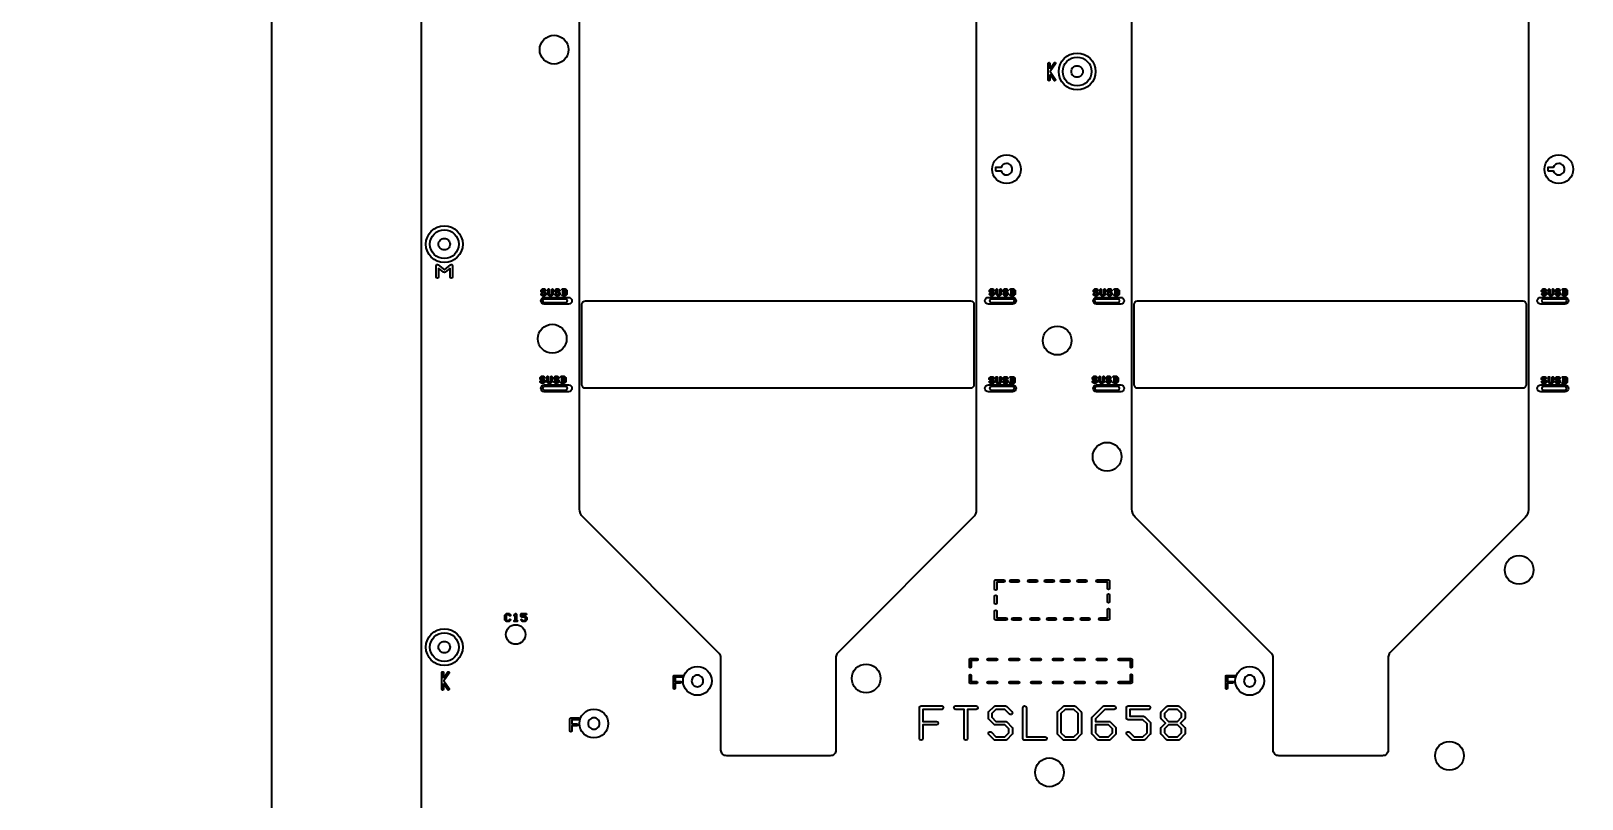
# Model space of a CAD drawing. Extents: x 2864 to 3941, y 2420 to 3182.
# Drawn here: x 2999.2 to 3134, y 2902.6 to 2969.3 of the extents above; entities that cross this region are included whole.
import ezdxf

# ---------------------------------------------------------------- set-up
doc = ezdxf.new("R2010")
doc.units = 0
doc.layers.get('Defpoints').update_dxf_attribs({"lineweight": 0})
doc.layers.add('susd-t_layer2', color=6, linetype='Continuous')
doc.layers.add('ttr1_panel_layer3', color=7, linetype='Continuous')
doc.layers.add('尺寸線', color=3, linetype='Continuous', lineweight=0)
doc.styles.get("Standard").update_dxf_attribs({"font": 'simplex.shx', "height": 2.7})
doc.dimstyles.get("Standard").update_dxf_attribs({"dimtxt": 6, "dimasz": 0.18, "dimexe": 0.18, "dimexo": 0.0625, "dimgap": 0.09, "dimtad": 0, "dimtih": 1, "dimtoh": 1, "dimdec": 4, "dimzin": 0, "dimdsep": 46, "dimtxsty": 'Standard', "dimcen": 0.09, "dimadec": 0, "dimazin": 0, "dimtfac": 1, "dimtdec": 4, "dimtofl": 0, "dimtmove": 0, "dimatfit": 3, "dimfxl": 0, "dimtolj": 1, "dimtzin": 0, "dimarcsym": 0})

# ---------------------------------------------------------------- blocks, each defined once
blk = doc.blocks.new('*D1')
at = {"layer": 'Defpoints', "color": 0, "linetype": 'Continuous'}
for p in [(2953.88, 3019.37), (3072.24, 3011.51), (3048.16, 2649.11)]:
    blk.add_point(p, dxfattribs=at)
at = {"layer": '尺寸線', "color": 0, "linetype": 'Continuous', "lineweight": -2}
for p, q in [((2953.87, 3019.19), (2942.4, 2846.63)), ((3072.18, 3011.51), (2953.7, 3019.38)), ((2929.81, 2657.15), (2942.21, 2843.75)), ((3048.1, 2649.11), (2929.62, 2656.99))]:
    blk.add_line(p, q, dxfattribs=at)
at = {"layer": '尺寸線', "color": 0, "linetype": 'Continuous'}
for points in [[(2953.9, 3019.19), (2953.84, 3019.19), (2953.88, 3019.37)], [(2929.78, 2657.15), (2929.84, 2657.15), (2929.8, 2656.97)]]:
    blk.add_solid(points, dxfattribs=at)
at = {"layer": '尺寸線', "color": 0, "linetype": 'Continuous', "insert": (2942.3, 2845.19), "char_height": 2.7, "attachment_point": 5}
blk.add_mtext('\\A1;363.1976', dxfattribs=at)

msp = doc.modelspace()

# ---------------------------------------------------------------- linework, layer by layer
at = {"layer": 'susd-t_layer2', "linetype": 'Continuous'}
for points in [[(3047.12414, 2938.52681), (3047.12414, 2945.5268, -0.41422), (3047.42412, 2945.82677), (3080.89827, 2945.82677, -0.414221), (3081.19824, 2945.5268), (3081.19824, 2938.52681, -0.414221), (3080.89827, 2938.22684), (3047.42412, 2938.22684, -0.41422)], [(3095.12414, 2938.52681), (3095.12414, 2945.5268, -0.41422), (3095.42412, 2945.82677), (3128.89827, 2945.82677, -0.414221), (3129.19824, 2945.5268), (3129.19824, 2938.52681, -0.414221), (3128.89827, 2938.22684), (3095.42412, 2938.22684, -0.41422)]]:
    msp.add_lwpolyline(points, format="xyb", close=True, dxfattribs=at)
at = {"layer": 'ttr1_panel_layer3'}
for p, q in [((3045.50978, 2946.25847), (3045.427, 2946.25847)), ((3084.47026, 2946.26367), (3084.38748, 2946.26367)), ((3093.50978, 2946.25847), (3093.427, 2946.25847)), ((3132.47026, 2946.26367), (3132.38748, 2946.26367)), ((3045.42117, 2938.67379), (3045.33839, 2938.67379)), ((3084.45916, 2938.63883), (3084.37638, 2938.63883)), ((3093.42117, 2938.67379), (3093.33839, 2938.67379)), ((3132.45916, 2938.63883), (3132.37638, 2938.63883))]:
    msp.add_line(p, q, dxfattribs=at)
at = {"layer": 'ttr1_panel_layer3', "linetype": 'Continuous'}
for points in [[(3019.16107, 2615.54278, -1), (3019.16107, 2615.94278), (3020.16107, 2615.94278), (3020.16107, 2630.24278), (3020.16107, 2835.54278), (3019.16107, 2835.54278, -1), (3019.16107, 2835.94278), (3020.16107, 2835.94278), (3020.16107, 3041.24278), (3020.16107, 3055.54278), (3019.16107, 3055.54278, -1), (3019.16107, 3055.94278), (3020.16107, 3055.94278), (3020.16107, 3077.24278), (3033.16107, 3077.24278), (3287.16107, 3077.24278), (3300.16107, 3077.24278), (3300.16107, 3055.94278), (3301.16107, 3055.94278, -1), (3301.16107, 3055.54278), (3300.16107, 3055.54278), (3300.16107, 3041.24278)], [(3287.16107, 3041.24278), (3033.16107, 3041.24278), (3033.16107, 3038.49278, -0.414215), (3034.41107, 3037.24278, -0.414215), (3033.16107, 3035.99278), (3033.16107, 3031.2361, 0.044688), (3032.66107, 3030.83314), (3032.66107, 3025.65241, 0.044688), (3033.16107, 3025.24945), (3033.16107, 2838.7361, 0.044688), (3032.66107, 2838.33314), (3032.66107, 2833.15241, 0.044688), (3033.16107, 2832.74945), (3033.16107, 2651.2361, 0.044688)], [(3087.64704, 2965.0173), (3087.64704, 2966.4577, -1), (3087.79704, 2966.4577), (3087.79704, 2965.97835)], [(3087.79704, 2965.97835), (3088.15699, 2966.50028, -1), (3088.28047, 2966.41512), (3087.81315, 2965.7375), (3088.28047, 2965.05988, -1), (3088.15699, 2964.97472), (3087.79704, 2965.49664)], [(3087.79704, 2965.49664), (3087.79704, 2965.0173, -1), (3087.64704, 2965.0173)], [(3034.46744, 2947.88678), (3034.46744, 2948.88015, -0.63678), (3034.63165, 2948.95681), (3035.16346, 2948.51363), (3035.69528, 2948.95681, -0.63678), (3035.85949, 2948.88015), (3035.85949, 2947.88678, -1), (3035.65949, 2947.88678), (3035.65949, 2948.66665)], [(3034.66744, 2948.66665), (3034.66744, 2947.88678, -1), (3034.46744, 2947.88678)], [(3035.65949, 2948.66665), (3035.22748, 2948.30664, -0.362064), (3035.09945, 2948.30664), (3034.66744, 2948.66665)], [(3045.427, 2946.25847, -1), (3045.427, 2946.35847), (3045.45978, 2946.35847), (3045.45978, 2946.75515), (3045.427, 2946.75515, -1), (3045.427, 2946.85515), (3045.50978, 2946.85515), (3045.67534, 2946.85515, -0.200121), (3045.71085, 2946.84035), (3045.79332, 2946.75788, -0.200121), (3045.80812, 2946.72237), (3045.80812, 2946.39125, -0.200121), (3045.79332, 2946.35574), (3045.71085, 2946.27327, -0.200121), (3045.67534, 2946.25847), (3045.50978, 2946.25847)], [(3084.38748, 2946.26367, -1), (3084.38748, 2946.36367), (3084.42026, 2946.36367), (3084.42026, 2946.76036), (3084.38748, 2946.76036, -1), (3084.38748, 2946.86036), (3084.47026, 2946.86036), (3084.63582, 2946.86036, -0.200121), (3084.67133, 2946.84556), (3084.7538, 2946.76309, -0.200121), (3084.7686, 2946.72758), (3084.7686, 2946.39645, -0.200121), (3084.7538, 2946.36094), (3084.67133, 2946.27847, -0.200121), (3084.63582, 2946.26367), (3084.47026, 2946.26367)], [(3093.427, 2946.25847, -1), (3093.427, 2946.35847), (3093.45978, 2946.35847), (3093.45978, 2946.75515), (3093.427, 2946.75515, -1), (3093.427, 2946.85515), (3093.50978, 2946.85515), (3093.67534, 2946.85515, -0.200121), (3093.71085, 2946.84035), (3093.79332, 2946.75788, -0.200121), (3093.80812, 2946.72237), (3093.80812, 2946.39125, -0.200121), (3093.79332, 2946.35574), (3093.71085, 2946.27327, -0.200121), (3093.67534, 2946.25847), (3093.50978, 2946.25847)], [(3132.38748, 2946.26367, -1), (3132.38748, 2946.36367), (3132.42026, 2946.36367), (3132.42026, 2946.76036), (3132.38748, 2946.76036, -1), (3132.38748, 2946.86036), (3132.47026, 2946.86036), (3132.63582, 2946.86036, -0.200121), (3132.67133, 2946.84556), (3132.7538, 2946.76309, -0.200121), (3132.7686, 2946.72758), (3132.7686, 2946.39645, -0.200121), (3132.7538, 2946.36094), (3132.67133, 2946.27847, -0.200121), (3132.63582, 2946.26367), (3132.47026, 2946.26367)], [(3045.33839, 2938.67379, -1), (3045.33839, 2938.77379), (3045.37117, 2938.77379), (3045.37117, 2939.17048), (3045.33839, 2939.17048, -1), (3045.33839, 2939.27048), (3045.42117, 2939.27048), (3045.58674, 2939.27048, -0.200121), (3045.62225, 2939.25568), (3045.70472, 2939.17321, -0.200121), (3045.71952, 2939.1377), (3045.71952, 2938.80657, -0.200121), (3045.70472, 2938.77106), (3045.62225, 2938.68859, -0.200121), (3045.58674, 2938.67379), (3045.42117, 2938.67379)], [(3084.37638, 2938.63883, -1), (3084.37638, 2938.73883), (3084.40916, 2938.73883), (3084.40916, 2939.13552), (3084.37638, 2939.13552, -1), (3084.37638, 2939.23552), (3084.45916, 2939.23552), (3084.62472, 2939.23552, -0.200121), (3084.66023, 2939.22072), (3084.7427, 2939.13825, -0.200121), (3084.7575, 2939.10274), (3084.7575, 2938.77161, -0.200121), (3084.7427, 2938.7361), (3084.66023, 2938.65363, -0.200121), (3084.62472, 2938.63883), (3084.45916, 2938.63883)], [(3093.33839, 2938.67379, -1), (3093.33839, 2938.77379), (3093.37117, 2938.77379), (3093.37117, 2939.17048), (3093.33839, 2939.17048, -1), (3093.33839, 2939.27048), (3093.42117, 2939.27048), (3093.58674, 2939.27048, -0.200121), (3093.62225, 2939.25568), (3093.70472, 2939.17321, -0.200121), (3093.71952, 2939.1377), (3093.71952, 2938.80657, -0.200121), (3093.70472, 2938.77106), (3093.62225, 2938.68859, -0.200121), (3093.58674, 2938.67379), (3093.42117, 2938.67379)], [(3132.37638, 2938.63883, -1), (3132.37638, 2938.73883), (3132.40916, 2938.73883), (3132.40916, 2939.13552), (3132.37638, 2939.13552, -1), (3132.37638, 2939.23552), (3132.45916, 2939.23552), (3132.62472, 2939.23552, -0.200121), (3132.66023, 2939.22072), (3132.7427, 2939.13825, -0.200121), (3132.7575, 2939.10274), (3132.7575, 2938.77161, -0.200121), (3132.7427, 2938.7361), (3132.66023, 2938.65363, -0.200121), (3132.62472, 2938.63883), (3132.45916, 2938.63883)], [(3041.3219, 2918.48532), (3041.30791, 2918.47134, -1), (3041.2372, 2918.54205)], [(3041.2372, 2918.54205), (3041.33639, 2918.64123, -0.669786), (3041.4219, 2918.60603), (3041.4219, 2918.06001), (3041.47123, 2918.06001, -1), (3041.47123, 2917.96001), (3041.3719, 2917.96001)], [(3041.3719, 2917.96001), (3041.27256, 2917.96001, -1), (3041.27256, 2918.06001), (3041.3219, 2918.06001), (3041.3219, 2918.48532)], [(3034.9405, 2912.09231), (3034.9405, 2913.53271, -1), (3035.0905, 2913.53271), (3035.0905, 2913.05336)], [(3035.0905, 2913.05336), (3035.45045, 2913.57529, -1), (3035.57393, 2913.49013), (3035.10661, 2912.81251), (3035.57393, 2912.13489, -1), (3035.45045, 2912.04973), (3035.0905, 2912.57166)], [(3035.0905, 2912.57166), (3035.0905, 2912.09231, -1), (3034.9405, 2912.09231)]]:
    msp.add_lwpolyline(points, format="xyb", dxfattribs=at)
for points in [[(3046.92399, 2927.73867), (3046.92399, 2997.99786, -0.198849), (3047.21685, 2998.70474), (3057.97223, 3009.46012, 0.198916), (3058.26509, 3010.16726), (3058.26509, 3024.68031, -0.414068), (3058.76522, 3025.18018), (3069.56022, 3025.18018, -0.414218), (3070.06009, 3024.68031), (3070.06009, 3010.16726, 0.198916), (3070.35295, 3009.46012), (3081.10528, 2998.70779, -0.198916), (3081.39814, 2998.00066), (3081.39814, 2927.70082, -0.198917), (3081.10528, 2926.99369), (3069.35103, 2915.23943, 0.198625), (3069.20487, 2914.88627), (3069.20487, 2906.80551, -0.414364), (3068.70474, 2906.30539), (3059.70476, 2906.30539, -0.414217), (3059.20489, 2906.80551), (3059.20489, 2914.83648, 0.198853), (3059.05843, 2915.18996), (3047.21685, 2927.03153, -0.198917)], [(3094.92399, 2927.73867), (3094.92399, 2997.99786, -0.198849), (3095.21685, 2998.70474), (3105.97223, 3009.46012, 0.198916), (3106.26509, 3010.16726), (3106.26509, 3024.68031, -0.414068), (3106.76522, 3025.18018), (3117.56022, 3025.18018, -0.414218), (3118.06009, 3024.68031), (3118.06009, 3010.16726, 0.198916), (3118.35295, 3009.46012), (3129.10528, 2998.70779, -0.198916), (3129.39814, 2998.00066), (3129.39814, 2927.70082, -0.198917), (3129.10528, 2926.99369), (3117.35103, 2915.23943, 0.198625), (3117.20487, 2914.88627), (3117.20487, 2906.80551, -0.414364), (3116.70474, 2906.30539), (3107.70476, 2906.30539, -0.414217), (3107.20489, 2906.80551), (3107.20489, 2914.83648, 0.198853), (3107.05843, 2915.18996), (3095.21685, 2927.03153, -0.198917)], [(3043.4523, 2967.64118, -0.414215), (3044.7023, 2968.89118, -0.414215), (3045.9523, 2967.64118, -0.414215), (3044.7023, 2966.39118, -0.414215)], [(3089.66107, 2965.74278, -0.414217), (3090.16107, 2966.24278, -0.414217), (3090.66107, 2965.74278, -0.414217), (3090.16107, 2965.24278, -0.414217)], [(3082.77663, 2957.25683, -0.414215), (3084.02663, 2958.50683, -0.414215), (3085.27663, 2957.25683, -0.414215), (3084.02663, 2956.00683, -0.414215)], [(3083.07549, 2957.10683), (3083.54966, 2957.10683, 0.327544), (3084.02663, 2956.75683, 0.414217), (3084.52663, 2957.25683, 0.414217), (3084.02663, 2957.75683, 0.327542), (3083.54966, 2957.40683), (3083.07549, 2957.40683)], [(3130.77663, 2957.25683, -0.414215), (3132.02663, 2958.50683, -0.414215), (3133.27663, 2957.25683, -0.414215), (3132.02663, 2956.00683, -0.414215)], [(3131.07549, 2957.10683), (3131.54966, 2957.10683, 0.327544), (3132.02663, 2956.75683, 0.414217), (3132.52663, 2957.25683, 0.414217), (3132.02663, 2957.75683, 0.327542), (3131.54966, 2957.40683), (3131.07549, 2957.40683)], [(3034.66107, 2950.74278, -0.414217), (3035.16107, 2951.24278, -0.414217), (3035.66107, 2950.74278, -0.414217), (3035.16107, 2950.24278, -0.414217)], [(3043.577, 2946.63959), (3043.577, 2946.72237, -0.200121), (3043.5918, 2946.75788), (3043.67427, 2946.84035, -0.200121), (3043.70978, 2946.85515), (3043.87534, 2946.85515, -0.200121), (3043.91085, 2946.84035), (3043.99348, 2946.75773, -1), (3043.92277, 2946.68702), (3043.85463, 2946.75515), (3043.73049, 2946.75515), (3043.677, 2946.70166), (3043.677, 2946.6603), (3043.73049, 2946.60681), (3043.87534, 2946.60681, -0.200121), (3043.91085, 2946.59201), (3043.99332, 2946.50954, -0.200121), (3044.00812, 2946.47403), (3044.00812, 2946.39125, -0.200121), (3043.99332, 2946.35574), (3043.91085, 2946.27327, -0.200121), (3043.87534, 2946.25847), (3043.70978, 2946.25847, -0.200121), (3043.67427, 2946.27327), (3043.59164, 2946.35589, -1), (3043.66235, 2946.4266), (3043.73049, 2946.35847), (3043.85463, 2946.35847), (3043.90812, 2946.41196), (3043.90812, 2946.45332), (3043.85463, 2946.50681), (3043.70978, 2946.50681, -0.200121), (3043.67427, 2946.52161), (3043.5918, 2946.60408, -0.200121)], [(3044.177, 2946.39125), (3044.177, 2946.80515, -1), (3044.277, 2946.80515), (3044.277, 2946.41196), (3044.33049, 2946.35847), (3044.45463, 2946.35847), (3044.50812, 2946.41196), (3044.50812, 2946.80515, -1), (3044.60812, 2946.80515), (3044.60812, 2946.39125, -0.200121), (3044.59332, 2946.35574), (3044.51085, 2946.27327, -0.200121), (3044.47534, 2946.25847), (3044.30978, 2946.25847, -0.200121), (3044.27427, 2946.27327), (3044.1918, 2946.35574, -0.200121)], [(3044.777, 2946.63959), (3044.777, 2946.72237, -0.200121), (3044.7918, 2946.75788), (3044.87427, 2946.84035, -0.200121), (3044.90978, 2946.85515), (3045.07534, 2946.85515, -0.200121), (3045.11085, 2946.84035), (3045.19348, 2946.75773, -1), (3045.12277, 2946.68702), (3045.05463, 2946.75515), (3044.93049, 2946.75515), (3044.877, 2946.70166), (3044.877, 2946.6603), (3044.93049, 2946.60681), (3045.07534, 2946.60681, -0.200121), (3045.11085, 2946.59201), (3045.19332, 2946.50954, -0.200121), (3045.20812, 2946.47403), (3045.20812, 2946.39125, -0.200121), (3045.19332, 2946.35574), (3045.11085, 2946.27327, -0.200121), (3045.07534, 2946.25847), (3044.90978, 2946.25847, -0.200121), (3044.87427, 2946.27327), (3044.79164, 2946.35589, -1), (3044.86235, 2946.4266), (3044.93049, 2946.35847), (3045.05463, 2946.35847), (3045.10812, 2946.41196), (3045.10812, 2946.45332), (3045.05463, 2946.50681), (3044.90978, 2946.50681, -0.200121), (3044.87427, 2946.52161), (3044.7918, 2946.60408, -0.200121)], [(3082.53748, 2946.6448), (3082.53748, 2946.72758, -0.200121), (3082.55228, 2946.76309), (3082.63475, 2946.84556, -0.200121), (3082.67026, 2946.86036), (3082.83582, 2946.86036, -0.200121), (3082.87133, 2946.84556), (3082.95396, 2946.76294, -1), (3082.88325, 2946.69223), (3082.81511, 2946.76036), (3082.69097, 2946.76036), (3082.63748, 2946.70687), (3082.63748, 2946.66551), (3082.69097, 2946.61202), (3082.83582, 2946.61202, -0.200121), (3082.87133, 2946.59722), (3082.9538, 2946.51475, -0.200121), (3082.9686, 2946.47924), (3082.9686, 2946.39645, -0.200121), (3082.9538, 2946.36094), (3082.87133, 2946.27847, -0.200121), (3082.83582, 2946.26367), (3082.67026, 2946.26367, -0.200121), (3082.63475, 2946.27847), (3082.55212, 2946.3611, -1), (3082.62283, 2946.43181), (3082.69097, 2946.36367), (3082.81511, 2946.36367), (3082.8686, 2946.41716), (3082.8686, 2946.45853), (3082.81511, 2946.51202), (3082.67026, 2946.51202, -0.200121), (3082.63475, 2946.52682), (3082.55228, 2946.60929, -0.200121)], [(3083.13748, 2946.39645), (3083.13748, 2946.81036, -1), (3083.23748, 2946.81036), (3083.23748, 2946.41716), (3083.29097, 2946.36367), (3083.41511, 2946.36367), (3083.4686, 2946.41716), (3083.4686, 2946.81036, -1), (3083.5686, 2946.81036), (3083.5686, 2946.39645, -0.200121), (3083.5538, 2946.36094), (3083.47133, 2946.27847, -0.200121), (3083.43582, 2946.26367), (3083.27026, 2946.26367, -0.200121), (3083.23475, 2946.27847), (3083.15228, 2946.36094, -0.200121)], [(3083.73748, 2946.6448), (3083.73748, 2946.72758, -0.200121), (3083.75228, 2946.76309), (3083.83475, 2946.84556, -0.200121), (3083.87026, 2946.86036), (3084.03582, 2946.86036, -0.200121), (3084.07133, 2946.84556), (3084.15396, 2946.76294, -1), (3084.08325, 2946.69223), (3084.01511, 2946.76036), (3083.89097, 2946.76036), (3083.83748, 2946.70687), (3083.83748, 2946.66551), (3083.89097, 2946.61202), (3084.03582, 2946.61202, -0.200121), (3084.07133, 2946.59722), (3084.1538, 2946.51475, -0.200121), (3084.1686, 2946.47924), (3084.1686, 2946.39645, -0.200121), (3084.1538, 2946.36094), (3084.07133, 2946.27847, -0.200121), (3084.03582, 2946.26367), (3083.87026, 2946.26367, -0.200121), (3083.83475, 2946.27847), (3083.75212, 2946.3611, -1), (3083.82283, 2946.43181), (3083.89097, 2946.36367), (3084.01511, 2946.36367), (3084.0686, 2946.41716), (3084.0686, 2946.45853), (3084.01511, 2946.51202), (3083.87026, 2946.51202, -0.200121), (3083.83475, 2946.52682), (3083.75228, 2946.60929, -0.200121)], [(3091.577, 2946.63959), (3091.577, 2946.72237, -0.200121), (3091.5918, 2946.75788), (3091.67427, 2946.84035, -0.200121), (3091.70978, 2946.85515), (3091.87534, 2946.85515, -0.200121), (3091.91085, 2946.84035), (3091.99348, 2946.75773, -1), (3091.92277, 2946.68702), (3091.85463, 2946.75515), (3091.73049, 2946.75515), (3091.677, 2946.70166), (3091.677, 2946.6603), (3091.73049, 2946.60681), (3091.87534, 2946.60681, -0.200121), (3091.91085, 2946.59201), (3091.99332, 2946.50954, -0.200121), (3092.00812, 2946.47403), (3092.00812, 2946.39125, -0.200121), (3091.99332, 2946.35574), (3091.91085, 2946.27327, -0.200121), (3091.87534, 2946.25847), (3091.70978, 2946.25847, -0.200121), (3091.67427, 2946.27327), (3091.59164, 2946.35589, -1), (3091.66235, 2946.4266), (3091.73049, 2946.35847), (3091.85463, 2946.35847), (3091.90812, 2946.41196), (3091.90812, 2946.45332), (3091.85463, 2946.50681), (3091.70978, 2946.50681, -0.200121), (3091.67427, 2946.52161), (3091.5918, 2946.60408, -0.200121)], [(3092.177, 2946.39125), (3092.177, 2946.80515, -1), (3092.277, 2946.80515), (3092.277, 2946.41196), (3092.33049, 2946.35847), (3092.45463, 2946.35847), (3092.50812, 2946.41196), (3092.50812, 2946.80515, -1), (3092.60812, 2946.80515), (3092.60812, 2946.39125, -0.200121), (3092.59332, 2946.35574), (3092.51085, 2946.27327, -0.200121), (3092.47534, 2946.25847), (3092.30978, 2946.25847, -0.200121), (3092.27427, 2946.27327), (3092.1918, 2946.35574, -0.200121)], [(3092.777, 2946.63959), (3092.777, 2946.72237, -0.200121), (3092.7918, 2946.75788), (3092.87427, 2946.84035, -0.200121), (3092.90978, 2946.85515), (3093.07534, 2946.85515, -0.200121), (3093.11085, 2946.84035), (3093.19348, 2946.75773, -1), (3093.12277, 2946.68702), (3093.05463, 2946.75515), (3092.93049, 2946.75515), (3092.877, 2946.70166), (3092.877, 2946.6603), (3092.93049, 2946.60681), (3093.07534, 2946.60681, -0.200121), (3093.11085, 2946.59201), (3093.19332, 2946.50954, -0.200121), (3093.20812, 2946.47403), (3093.20812, 2946.39125, -0.200121), (3093.19332, 2946.35574), (3093.11085, 2946.27327, -0.200121), (3093.07534, 2946.25847), (3092.90978, 2946.25847, -0.200121), (3092.87427, 2946.27327), (3092.79164, 2946.35589, -1), (3092.86235, 2946.4266), (3092.93049, 2946.35847), (3093.05463, 2946.35847), (3093.10812, 2946.41196), (3093.10812, 2946.45332), (3093.05463, 2946.50681), (3092.90978, 2946.50681, -0.200121), (3092.87427, 2946.52161), (3092.7918, 2946.60408, -0.200121)], [(3130.53748, 2946.6448), (3130.53748, 2946.72758, -0.200121), (3130.55228, 2946.76309), (3130.63475, 2946.84556, -0.200121), (3130.67026, 2946.86036), (3130.83582, 2946.86036, -0.200121), (3130.87133, 2946.84556), (3130.95396, 2946.76294, -1), (3130.88325, 2946.69223), (3130.81511, 2946.76036), (3130.69097, 2946.76036), (3130.63748, 2946.70687), (3130.63748, 2946.66551), (3130.69097, 2946.61202), (3130.83582, 2946.61202, -0.200121), (3130.87133, 2946.59722), (3130.9538, 2946.51475, -0.200121), (3130.9686, 2946.47924), (3130.9686, 2946.39645, -0.200121), (3130.9538, 2946.36094), (3130.87133, 2946.27847, -0.200121), (3130.83582, 2946.26367), (3130.67026, 2946.26367, -0.200121), (3130.63475, 2946.27847), (3130.55212, 2946.3611, -1), (3130.62283, 2946.43181), (3130.69097, 2946.36367), (3130.81511, 2946.36367), (3130.8686, 2946.41716), (3130.8686, 2946.45853), (3130.81511, 2946.51202), (3130.67026, 2946.51202, -0.200121), (3130.63475, 2946.52682), (3130.55228, 2946.60929, -0.200121)], [(3131.13748, 2946.39645), (3131.13748, 2946.81036, -1), (3131.23748, 2946.81036), (3131.23748, 2946.41716), (3131.29097, 2946.36367), (3131.41511, 2946.36367), (3131.4686, 2946.41716), (3131.4686, 2946.81036, -1), (3131.5686, 2946.81036), (3131.5686, 2946.39645, -0.200121), (3131.5538, 2946.36094), (3131.47133, 2946.27847, -0.200121), (3131.43582, 2946.26367), (3131.27026, 2946.26367, -0.200121), (3131.23475, 2946.27847), (3131.15228, 2946.36094, -0.200121)], [(3131.73748, 2946.6448), (3131.73748, 2946.72758, -0.200121), (3131.75228, 2946.76309), (3131.83475, 2946.84556, -0.200121), (3131.87026, 2946.86036), (3132.03582, 2946.86036, -0.200121), (3132.07133, 2946.84556), (3132.15396, 2946.76294, -1), (3132.08325, 2946.69223), (3132.01511, 2946.76036), (3131.89097, 2946.76036), (3131.83748, 2946.70687), (3131.83748, 2946.66551), (3131.89097, 2946.61202), (3132.03582, 2946.61202, -0.200121), (3132.07133, 2946.59722), (3132.1538, 2946.51475, -0.200121), (3132.1686, 2946.47924), (3132.1686, 2946.39645, -0.200121), (3132.1538, 2946.36094), (3132.07133, 2946.27847, -0.200121), (3132.03582, 2946.26367), (3131.87026, 2946.26367, -0.200121), (3131.83475, 2946.27847), (3131.75212, 2946.3611, -1), (3131.82283, 2946.43181), (3131.89097, 2946.36367), (3132.01511, 2946.36367), (3132.0686, 2946.41716), (3132.0686, 2946.45853), (3132.01511, 2946.51202), (3131.87026, 2946.51202, -0.200121), (3131.83475, 2946.52682), (3131.75228, 2946.60929, -0.200121)], [(3043.85001, 2945.52677, -1), (3043.85001, 2946.12677), (3045.9553, 2946.12677, -1), (3045.9553, 2945.52677)], [(3043.85001, 2945.67677), (3045.70747, 2945.67677, 1), (3045.70747, 2945.97677), (3043.85001, 2945.97677, 1)], [(3082.45421, 2945.52677, -1), (3082.45421, 2946.12677), (3084.5595, 2946.12677, -1), (3084.5595, 2945.52677)], [(3082.70204, 2945.67677), (3084.5595, 2945.67677, 1), (3084.5595, 2945.97677), (3082.70204, 2945.97677, 1)], [(3091.85001, 2945.52677, -1), (3091.85001, 2946.12677), (3093.9553, 2946.12677, -1), (3093.9553, 2945.52677)], [(3091.85001, 2945.67677), (3093.70747, 2945.67677, 1), (3093.70747, 2945.97677), (3091.85001, 2945.97677, 1)], [(3130.45421, 2945.52677, -1), (3130.45421, 2946.12677), (3132.5595, 2946.12677, -1), (3132.5595, 2945.52677)], [(3130.70204, 2945.67677), (3132.5595, 2945.67677, 1), (3132.5595, 2945.97677), (3130.70204, 2945.97677, 1)], [(3043.29283, 2942.53261, -0.414215), (3044.54283, 2943.78261, -0.414215), (3045.79283, 2942.53261, -0.414215), (3044.54283, 2941.28261, -0.414215)], [(3087.18199, 2942.37282, -0.414215), (3088.43199, 2943.62282, -0.414215), (3089.68199, 2942.37282, -0.414215), (3088.43199, 2941.12282, -0.414215)], [(3043.48839, 2939.05491), (3043.48839, 2939.1377, -0.200121), (3043.50319, 2939.17321), (3043.58566, 2939.25568, -0.200121), (3043.62117, 2939.27048), (3043.78674, 2939.27048, -0.200121), (3043.82225, 2939.25568), (3043.90487, 2939.17305, -1), (3043.83416, 2939.10234), (3043.76603, 2939.17048), (3043.64188, 2939.17048), (3043.58839, 2939.11699), (3043.58839, 2939.07562), (3043.64188, 2939.02213), (3043.78674, 2939.02213, -0.200121), (3043.82225, 2939.00733), (3043.90472, 2938.92486, -0.200121), (3043.91952, 2938.88935), (3043.91952, 2938.80657, -0.200121), (3043.90472, 2938.77106), (3043.82225, 2938.68859, -0.200121), (3043.78674, 2938.67379), (3043.62117, 2938.67379, -0.200121), (3043.58566, 2938.68859), (3043.50304, 2938.77121, -1), (3043.57375, 2938.84192), (3043.64188, 2938.77379), (3043.76603, 2938.77379), (3043.81952, 2938.82728), (3043.81952, 2938.86864), (3043.76603, 2938.92213), (3043.62117, 2938.92213, -0.200121), (3043.58566, 2938.93693), (3043.50319, 2939.0194, -0.200121)], [(3044.08839, 2938.80657), (3044.08839, 2939.22048, -1), (3044.18839, 2939.22048), (3044.18839, 2938.82728), (3044.24188, 2938.77379), (3044.36603, 2938.77379), (3044.41952, 2938.82728), (3044.41952, 2939.22048, -1), (3044.51952, 2939.22048), (3044.51952, 2938.80657, -0.200121), (3044.50472, 2938.77106), (3044.42225, 2938.68859, -0.200121), (3044.38674, 2938.67379), (3044.22117, 2938.67379, -0.200121), (3044.18566, 2938.68859), (3044.10319, 2938.77106, -0.200121)], [(3044.68839, 2939.05491), (3044.68839, 2939.1377, -0.200121), (3044.70319, 2939.17321), (3044.78566, 2939.25568, -0.200121), (3044.82117, 2939.27048), (3044.98674, 2939.27048, -0.200121), (3045.02225, 2939.25568), (3045.10487, 2939.17305, -1), (3045.03416, 2939.10234), (3044.96603, 2939.17048), (3044.84188, 2939.17048), (3044.78839, 2939.11699), (3044.78839, 2939.07562), (3044.84188, 2939.02213), (3044.98674, 2939.02213, -0.200121), (3045.02225, 2939.00733), (3045.10472, 2938.92486, -0.200121), (3045.11952, 2938.88935), (3045.11952, 2938.80657, -0.200121), (3045.10472, 2938.77106), (3045.02225, 2938.68859, -0.200121), (3044.98674, 2938.67379), (3044.82117, 2938.67379, -0.200121), (3044.78566, 2938.68859), (3044.70304, 2938.77121, -1), (3044.77375, 2938.84192), (3044.84188, 2938.77379), (3044.96603, 2938.77379), (3045.01952, 2938.82728), (3045.01952, 2938.86864), (3044.96603, 2938.92213), (3044.82117, 2938.92213, -0.200121), (3044.78566, 2938.93693), (3044.70319, 2939.0194, -0.200121)], [(3082.52638, 2939.01996), (3082.52638, 2939.10274, -0.200121), (3082.54118, 2939.13825), (3082.62365, 2939.22072, -0.200121), (3082.65916, 2939.23552), (3082.82472, 2939.23552, -0.200121), (3082.86023, 2939.22072), (3082.94286, 2939.1381, -1), (3082.87215, 2939.06739), (3082.80401, 2939.13552), (3082.67987, 2939.13552), (3082.62638, 2939.08203), (3082.62638, 2939.04067), (3082.67987, 2938.98718), (3082.82472, 2938.98718, -0.200121), (3082.86023, 2938.97238), (3082.9427, 2938.88991, -0.200121), (3082.9575, 2938.8544), (3082.9575, 2938.77161, -0.200121), (3082.9427, 2938.7361), (3082.86023, 2938.65363, -0.200121), (3082.82472, 2938.63883), (3082.65916, 2938.63883, -0.200121), (3082.62365, 2938.65363), (3082.54102, 2938.73626, -1), (3082.61173, 2938.80697), (3082.67987, 2938.73883), (3082.80401, 2938.73883), (3082.8575, 2938.79232), (3082.8575, 2938.83369), (3082.80401, 2938.88718), (3082.65916, 2938.88718, -0.200121), (3082.62365, 2938.90198), (3082.54118, 2938.98445, -0.200121)], [(3083.12638, 2938.77161), (3083.12638, 2939.18552, -1), (3083.22638, 2939.18552), (3083.22638, 2938.79232), (3083.27987, 2938.73883), (3083.40401, 2938.73883), (3083.4575, 2938.79232), (3083.4575, 2939.18552, -1), (3083.5575, 2939.18552), (3083.5575, 2938.77161, -0.200121), (3083.5427, 2938.7361), (3083.46023, 2938.65363, -0.200121), (3083.42472, 2938.63883), (3083.25916, 2938.63883, -0.200121), (3083.22365, 2938.65363), (3083.14118, 2938.7361, -0.200121)], [(3083.72638, 2939.01996), (3083.72638, 2939.10274, -0.200121), (3083.74118, 2939.13825), (3083.82365, 2939.22072, -0.200121), (3083.85916, 2939.23552), (3084.02472, 2939.23552, -0.200121), (3084.06023, 2939.22072), (3084.14286, 2939.1381, -1), (3084.07215, 2939.06739), (3084.00401, 2939.13552), (3083.87987, 2939.13552), (3083.82638, 2939.08203), (3083.82638, 2939.04067), (3083.87987, 2938.98718), (3084.02472, 2938.98718, -0.200121), (3084.06023, 2938.97238), (3084.1427, 2938.88991, -0.200121), (3084.1575, 2938.8544), (3084.1575, 2938.77161, -0.200121), (3084.1427, 2938.7361), (3084.06023, 2938.65363, -0.200121), (3084.02472, 2938.63883), (3083.85916, 2938.63883, -0.200121), (3083.82365, 2938.65363), (3083.74102, 2938.73626, -1), (3083.81173, 2938.80697), (3083.87987, 2938.73883), (3084.00401, 2938.73883), (3084.0575, 2938.79232), (3084.0575, 2938.83369), (3084.00401, 2938.88718), (3083.85916, 2938.88718, -0.200121), (3083.82365, 2938.90198), (3083.74118, 2938.98445, -0.200121)], [(3091.48839, 2939.05491), (3091.48839, 2939.1377, -0.200121), (3091.50319, 2939.17321), (3091.58566, 2939.25568, -0.200121), (3091.62117, 2939.27048), (3091.78674, 2939.27048, -0.200121), (3091.82225, 2939.25568), (3091.90487, 2939.17305, -1), (3091.83416, 2939.10234), (3091.76603, 2939.17048), (3091.64188, 2939.17048), (3091.58839, 2939.11699), (3091.58839, 2939.07562), (3091.64188, 2939.02213), (3091.78674, 2939.02213, -0.200121), (3091.82225, 2939.00733), (3091.90472, 2938.92486, -0.200121), (3091.91952, 2938.88935), (3091.91952, 2938.80657, -0.200121), (3091.90472, 2938.77106), (3091.82225, 2938.68859, -0.200121), (3091.78674, 2938.67379), (3091.62117, 2938.67379, -0.200121), (3091.58566, 2938.68859), (3091.50304, 2938.77121, -1), (3091.57375, 2938.84192), (3091.64188, 2938.77379), (3091.76603, 2938.77379), (3091.81952, 2938.82728), (3091.81952, 2938.86864), (3091.76603, 2938.92213), (3091.62117, 2938.92213, -0.200121), (3091.58566, 2938.93693), (3091.50319, 2939.0194, -0.200121)], [(3092.08839, 2938.80657), (3092.08839, 2939.22048, -1), (3092.18839, 2939.22048), (3092.18839, 2938.82728), (3092.24188, 2938.77379), (3092.36603, 2938.77379), (3092.41952, 2938.82728), (3092.41952, 2939.22048, -1), (3092.51952, 2939.22048), (3092.51952, 2938.80657, -0.200121), (3092.50472, 2938.77106), (3092.42225, 2938.68859, -0.200121), (3092.38674, 2938.67379), (3092.22117, 2938.67379, -0.200121), (3092.18566, 2938.68859), (3092.10319, 2938.77106, -0.200121)], [(3092.68839, 2939.05491), (3092.68839, 2939.1377, -0.200121), (3092.70319, 2939.17321), (3092.78566, 2939.25568, -0.200121), (3092.82117, 2939.27048), (3092.98674, 2939.27048, -0.200121), (3093.02225, 2939.25568), (3093.10487, 2939.17305, -1), (3093.03416, 2939.10234), (3092.96603, 2939.17048), (3092.84188, 2939.17048), (3092.78839, 2939.11699), (3092.78839, 2939.07562), (3092.84188, 2939.02213), (3092.98674, 2939.02213, -0.200121), (3093.02225, 2939.00733), (3093.10472, 2938.92486, -0.200121), (3093.11952, 2938.88935), (3093.11952, 2938.80657, -0.200121), (3093.10472, 2938.77106), (3093.02225, 2938.68859, -0.200121), (3092.98674, 2938.67379), (3092.82117, 2938.67379, -0.200121), (3092.78566, 2938.68859), (3092.70304, 2938.77121, -1), (3092.77375, 2938.84192), (3092.84188, 2938.77379), (3092.96603, 2938.77379), (3093.01952, 2938.82728), (3093.01952, 2938.86864), (3092.96603, 2938.92213), (3092.82117, 2938.92213, -0.200121), (3092.78566, 2938.93693), (3092.70319, 2939.0194, -0.200121)], [(3130.52638, 2939.01996), (3130.52638, 2939.10274, -0.200121), (3130.54118, 2939.13825), (3130.62365, 2939.22072, -0.200121), (3130.65916, 2939.23552), (3130.82472, 2939.23552, -0.200121), (3130.86023, 2939.22072), (3130.94286, 2939.1381, -1), (3130.87215, 2939.06739), (3130.80401, 2939.13552), (3130.67987, 2939.13552), (3130.62638, 2939.08203), (3130.62638, 2939.04067), (3130.67987, 2938.98718), (3130.82472, 2938.98718, -0.200121), (3130.86023, 2938.97238), (3130.9427, 2938.88991, -0.200121), (3130.9575, 2938.8544), (3130.9575, 2938.77161, -0.200121), (3130.9427, 2938.7361), (3130.86023, 2938.65363, -0.200121), (3130.82472, 2938.63883), (3130.65916, 2938.63883, -0.200121), (3130.62365, 2938.65363), (3130.54102, 2938.73626, -1), (3130.61173, 2938.80697), (3130.67987, 2938.73883), (3130.80401, 2938.73883), (3130.8575, 2938.79232), (3130.8575, 2938.83369), (3130.80401, 2938.88718), (3130.65916, 2938.88718, -0.200121), (3130.62365, 2938.90198), (3130.54118, 2938.98445, -0.200121)], [(3131.12638, 2938.77161), (3131.12638, 2939.18552, -1), (3131.22638, 2939.18552), (3131.22638, 2938.79232), (3131.27987, 2938.73883), (3131.40401, 2938.73883), (3131.4575, 2938.79232), (3131.4575, 2939.18552, -1), (3131.5575, 2939.18552), (3131.5575, 2938.77161, -0.200121), (3131.5427, 2938.7361), (3131.46023, 2938.65363, -0.200121), (3131.42472, 2938.63883), (3131.25916, 2938.63883, -0.200121), (3131.22365, 2938.65363), (3131.14118, 2938.7361, -0.200121)], [(3131.72638, 2939.01996), (3131.72638, 2939.10274, -0.200121), (3131.74118, 2939.13825), (3131.82365, 2939.22072, -0.200121), (3131.85916, 2939.23552), (3132.02472, 2939.23552, -0.200121), (3132.06023, 2939.22072), (3132.14286, 2939.1381, -1), (3132.07215, 2939.06739), (3132.00401, 2939.13552), (3131.87987, 2939.13552), (3131.82638, 2939.08203), (3131.82638, 2939.04067), (3131.87987, 2938.98718), (3132.02472, 2938.98718, -0.200121), (3132.06023, 2938.97238), (3132.1427, 2938.88991, -0.200121), (3132.1575, 2938.8544), (3132.1575, 2938.77161, -0.200121), (3132.1427, 2938.7361), (3132.06023, 2938.65363, -0.200121), (3132.02472, 2938.63883), (3131.85916, 2938.63883, -0.200121), (3131.82365, 2938.65363), (3131.74102, 2938.73626, -1), (3131.81173, 2938.80697), (3131.87987, 2938.73883), (3132.00401, 2938.73883), (3132.0575, 2938.79232), (3132.0575, 2938.83369), (3132.00401, 2938.88718), (3131.85916, 2938.88718, -0.200121), (3131.82365, 2938.90198), (3131.74118, 2938.98445, -0.200121)], [(3043.85001, 2937.92684, -1), (3043.85001, 2938.52684), (3045.9553, 2938.52684, -1), (3045.9553, 2937.92684)], [(3043.85001, 2938.07684), (3045.70747, 2938.07684, 1), (3045.70747, 2938.37684), (3043.85001, 2938.37684, 1)], [(3082.45421, 2937.92684, -1), (3082.45421, 2938.52684), (3084.5595, 2938.52684, -1), (3084.5595, 2937.92684)], [(3082.70204, 2938.07684), (3084.5595, 2938.07684, 1), (3084.5595, 2938.37684), (3082.70204, 2938.37684, 1)], [(3091.85001, 2937.92684, -1), (3091.85001, 2938.52684), (3093.9553, 2938.52684, -1), (3093.9553, 2937.92684)], [(3091.85001, 2938.07684), (3093.70747, 2938.07684, 1), (3093.70747, 2938.37684), (3091.85001, 2938.37684, 1)], [(3130.45421, 2937.92684, -1), (3130.45421, 2938.52684), (3132.5595, 2938.52684, -1), (3132.5595, 2937.92684)], [(3130.70204, 2938.07684), (3132.5595, 2938.07684, 1), (3132.5595, 2938.37684), (3130.70204, 2938.37684, 1)], [(3091.51817, 2932.28006, -0.414215), (3092.76817, 2933.53006, -0.414215), (3094.01817, 2932.28006, -0.414215), (3092.76817, 2931.03006, -0.414215)], [(3127.33262, 2922.45455, -0.414215), (3128.58262, 2923.70455, -0.414215), (3129.83262, 2922.45455, -0.414215), (3128.58262, 2921.20455, -0.414215)], [(3082.99036, 2920.77888), (3082.99036, 2921.49522, -0.414228), (3083.09036, 2921.59522), (3083.77843, 2921.59522, -1), (3083.77843, 2921.39522), (3083.19036, 2921.39522), (3083.19036, 2920.77888, -1)], [(3084.40859, 2921.39522, -1), (3084.40859, 2921.59522), (3085.02659, 2921.59522, -1), (3085.02659, 2921.39522)], [(3085.99087, 2921.39522, -1), (3085.99087, 2921.59522), (3086.60887, 2921.59522, -1), (3086.60887, 2921.39522)], [(3087.43797, 2921.39522, -1), (3087.43797, 2921.59522), (3088.05597, 2921.59522, -1), (3088.05597, 2921.39522)], [(3088.82269, 2921.39522, -1), (3088.82269, 2921.59522), (3089.44069, 2921.59522, -1), (3089.44069, 2921.39522)], [(3090.27669, 2921.39522, -1), (3090.27669, 2921.59522), (3090.89469, 2921.59522, -1), (3090.89469, 2921.39522)], [(3091.92479, 2921.39522, -1), (3091.92479, 2921.59522), (3092.89036, 2921.59522, -0.414228), (3092.99036, 2921.49522), (3092.99036, 2920.85972, -1), (3092.79036, 2920.85972), (3092.79036, 2921.39522)], [(3082.99036, 2919.56723), (3082.99036, 2920.16723, -1), (3083.19036, 2920.16723), (3083.19036, 2919.56723, -1)], [(3092.79036, 2919.68357), (3092.79036, 2920.28357, -1), (3092.99036, 2920.28357), (3092.99036, 2919.68357, -1)], [(3040.42322, 2918.10935), (3040.42322, 2918.5067, -0.200121), (3040.43802, 2918.54221), (3040.53705, 2918.64123, -0.200121), (3040.57256, 2918.65603), (3040.77123, 2918.65603, -0.200121), (3040.80674, 2918.64123), (3040.90593, 2918.54205, -1), (3040.83522, 2918.47134), (3040.75052, 2918.55603), (3040.59327, 2918.55603), (3040.52322, 2918.48599), (3040.52322, 2918.13006), (3040.59327, 2918.06001), (3040.75052, 2918.06001), (3040.83522, 2918.1447, -1), (3040.90593, 2918.07399), (3040.80674, 2917.97481, -0.200121), (3040.77123, 2917.96001), (3040.57256, 2917.96001, -0.200121), (3040.53705, 2917.97481), (3040.43802, 2918.07384, -0.200121)], [(3041.82322, 2918.40736), (3041.82322, 2918.60603, -0.414253), (3041.87322, 2918.65603), (3042.27057, 2918.65603, -1), (3042.27057, 2918.55603), (3041.92322, 2918.55603), (3041.92322, 2918.45736), (3042.17123, 2918.45736, -0.200121), (3042.20674, 2918.44256), (3042.30577, 2918.34353, -0.200121), (3042.32057, 2918.30802), (3042.32057, 2918.10935, -0.200121), (3042.30577, 2918.07384), (3042.20674, 2917.97481, -0.200121), (3042.17123, 2917.96001), (3041.97256, 2917.96001, -0.200121), (3041.93705, 2917.97481), (3041.83787, 2918.07399, -1), (3041.90858, 2918.1447), (3041.99327, 2918.06001), (3042.15052, 2918.06001), (3042.22057, 2918.13006), (3042.22057, 2918.28731), (3042.15052, 2918.35736), (3041.87322, 2918.35736, -0.414253)], [(3082.99036, 2918.19522), (3082.99036, 2918.85495, -1), (3083.19036, 2918.85495), (3083.19036, 2918.29522), (3083.97826, 2918.29522, -1), (3083.97826, 2918.09522), (3083.09036, 2918.09522, -0.414228)], [(3092.15792, 2918.09522, -1), (3092.15792, 2918.29522), (3092.79036, 2918.29522), (3092.79036, 2919.00046, -1), (3092.99036, 2919.00046), (3092.99036, 2918.19522, -0.414228), (3092.89036, 2918.09522)], [(3040.51665, 2916.84336, -0.414215), (3041.36665, 2917.69336, -0.414215), (3042.21665, 2916.84336, -0.414215), (3041.36665, 2915.99336, -0.414215)], [(3084.59558, 2918.09522, -1), (3084.59558, 2918.29522), (3085.21358, 2918.29522, -1), (3085.21358, 2918.09522)], [(3086.18659, 2918.09522, -1), (3086.18659, 2918.29522), (3086.80459, 2918.29522, -1), (3086.80459, 2918.09522)], [(3087.63638, 2918.09522, -1), (3087.63638, 2918.29522), (3088.25438, 2918.29522, -1), (3088.25438, 2918.09522)], [(3089.09493, 2918.09522, -1), (3089.09493, 2918.29522), (3089.71293, 2918.29522, -1), (3089.71293, 2918.09522)], [(3090.54893, 2918.09522, -1), (3090.54893, 2918.29522), (3091.16693, 2918.29522, -1), (3091.16693, 2918.09522)], [(3034.66107, 2915.74278, -0.414217), (3035.16107, 2916.24278, -0.414217), (3035.66107, 2915.74278, -0.414217), (3035.16107, 2915.24278, -0.414217)], [(3080.79463, 2914.03378), (3080.79463, 2914.6699, -0.414241), (3080.86963, 2914.7449), (3081.46984, 2914.7449, -1), (3081.46984, 2914.5949), (3080.94463, 2914.5949), (3080.94463, 2914.03378, -1)], [(3082.41963, 2914.5949, -1), (3082.41963, 2914.7449), (3083.16963, 2914.7449, -1), (3083.16963, 2914.5949)], [(3084.31963, 2914.5949, -1), (3084.31963, 2914.7449), (3085.06963, 2914.7449, -1), (3085.06963, 2914.5949)], [(3086.21963, 2914.5949, -1), (3086.21963, 2914.7449), (3086.96963, 2914.7449, -1), (3086.96963, 2914.5949)], [(3088.11963, 2914.5949, -1), (3088.11963, 2914.7449), (3088.86963, 2914.7449, -1), (3088.86963, 2914.5949)], [(3090.01963, 2914.5949, -1), (3090.01963, 2914.7449), (3090.76963, 2914.7449, -1), (3090.76963, 2914.5949)], [(3091.91963, 2914.5949, -1), (3091.91963, 2914.7449), (3092.66963, 2914.7449, -1), (3092.66963, 2914.5949)], [(3093.81963, 2914.5949, -1), (3093.81963, 2914.7449), (3094.86991, 2914.7449, -0.414526), (3094.94495, 2914.66986), (3094.94463, 2914.03374, -1), (3094.79463, 2914.03381), (3094.79491, 2914.5949)], [(3055.0766, 2912.16879), (3055.0766, 2912.69031), (3055.0766, 2913.21184, -0.414241), (3055.1516, 2913.28684), (3055.84697, 2913.28684, -1), (3055.84697, 2913.13684), (3055.2266, 2913.13684), (3055.2266, 2912.76531), (3055.67312, 2912.76531, -1), (3055.67312, 2912.61531), (3055.2266, 2912.61531), (3055.2266, 2912.16879, -1)], [(3056.65865, 2912.80735, 0.414217), (3057.15865, 2912.30735, 0.414217), (3057.65865, 2912.80735, 0.414217), (3057.15865, 2913.30735, 0.414217)], [(3070.57714, 2913.02154, -0.414215), (3071.82714, 2914.27154, -0.414215), (3073.07714, 2913.02154, -0.414215), (3071.82714, 2911.77154, -0.414215)], [(3080.79463, 2912.6699), (3080.79463, 2913.27938, -1), (3080.94463, 2913.27938), (3080.94463, 2912.7449), (3081.43523, 2912.7449, -1), (3081.43523, 2912.5949), (3080.86963, 2912.5949, -0.414241)], [(3093.81963, 2912.5949, -1), (3093.81963, 2912.7449), (3094.79495, 2912.7449), (3094.79495, 2913.30708, -1), (3094.94495, 2913.30708), (3094.94495, 2912.6699, -0.414241), (3094.86995, 2912.5949)], [(3103.0766, 2912.16879), (3103.0766, 2912.69031), (3103.0766, 2913.21184, -0.414241), (3103.1516, 2913.28684), (3103.84697, 2913.28684, -1), (3103.84697, 2913.13684), (3103.2266, 2913.13684), (3103.2266, 2912.76531), (3103.67312, 2912.76531, -1), (3103.67312, 2912.61531), (3103.2266, 2912.61531), (3103.2266, 2912.16879, -1)], [(3104.65865, 2912.80735, 0.414217), (3105.15865, 2912.30735, 0.414217), (3105.65865, 2912.80735, 0.414217), (3105.15865, 2913.30735, 0.414217)], [(3082.41963, 2912.5949, -1), (3082.41963, 2912.7449), (3083.16963, 2912.7449, -1), (3083.16963, 2912.5949)], [(3084.31963, 2912.5949, -1), (3084.31963, 2912.7449), (3085.06963, 2912.7449, -1), (3085.06963, 2912.5949)], [(3086.21963, 2912.5949, -1), (3086.21963, 2912.7449), (3086.96963, 2912.7449, -1), (3086.96963, 2912.5949)], [(3088.11963, 2912.5949, -1), (3088.11963, 2912.7449), (3088.86963, 2912.7449, -1), (3088.86963, 2912.5949)], [(3090.01963, 2912.5949, -1), (3090.01963, 2912.7449), (3090.76963, 2912.7449, -1), (3090.76963, 2912.5949)], [(3091.91963, 2912.5949, -1), (3091.91963, 2912.7449), (3092.66963, 2912.7449, -1), (3092.66963, 2912.5949)], [(3076.4519, 2907.79951), (3076.4519, 2909.14057), (3076.4519, 2910.48163, -0.414224), (3076.6019, 2910.63163), (3078.38998, 2910.63163, -1), (3078.38998, 2910.33163), (3076.7519, 2910.33163), (3076.7519, 2909.29057), (3077.94296, 2909.29057, -1), (3077.94296, 2908.99057), (3076.7519, 2908.99057), (3076.7519, 2907.79951, -1)], [(3079.6019, 2910.33163, -1), (3079.6019, 2910.63163), (3080.49594, 2910.63163), (3081.38998, 2910.63163, -1), (3081.38998, 2910.33163), (3080.64594, 2910.33163), (3080.64594, 2907.79951, -1), (3080.34594, 2907.79951), (3080.34594, 2910.33163)], [(3082.4519, 2909.58759), (3082.4519, 2910.03461, -0.200073), (3082.4963, 2910.14114), (3082.94239, 2910.58723, -0.200073), (3083.04892, 2910.63163), (3083.94296, 2910.63163, -0.200073), (3084.04949, 2910.58723), (3084.49604, 2910.14068, -1), (3084.28391, 2909.92855), (3083.88083, 2910.33163), (3083.11105, 2910.33163), (3082.7519, 2909.97248), (3082.7519, 2909.64972), (3083.11105, 2909.29057), (3083.94296, 2909.29057, -0.200073), (3084.04949, 2909.24617), (3084.49558, 2908.80008, -0.200073), (3084.53998, 2908.69355), (3084.53998, 2908.24653, -0.200073), (3084.49558, 2908.14), (3084.04949, 2907.69391, -0.200073), (3083.94296, 2907.64951), (3083.04892, 2907.64951, -0.200073), (3082.94239, 2907.69391), (3082.49583, 2908.14047, -1), (3082.70796, 2908.3526), (3083.11105, 2907.94951), (3083.88083, 2907.94951), (3084.23998, 2908.30866), (3084.23998, 2908.63142), (3083.88083, 2908.99057), (3083.04892, 2908.99057, -0.200073), (3082.94239, 2909.03497), (3082.4963, 2909.48106, -0.200073)], [(3085.4519, 2907.79951), (3085.4519, 2910.48163, -1), (3085.7519, 2910.48163), (3085.7519, 2907.94951), (3087.38998, 2907.94951, -1), (3087.38998, 2907.64951), (3085.6019, 2907.64951, -0.414224)], [(3088.4519, 2908.24653), (3088.4519, 2910.03461, -0.200073), (3088.4963, 2910.14114), (3088.94239, 2910.58723, -0.200073), (3089.04892, 2910.63163), (3089.94296, 2910.63163, -0.200073), (3090.04949, 2910.58723), (3090.49558, 2910.14114, -0.200073), (3090.53998, 2910.03461), (3090.53998, 2908.24653, -0.200073), (3090.49558, 2908.14), (3090.04949, 2907.69391, -0.200073), (3089.94296, 2907.64951), (3089.04892, 2907.64951, -0.200073), (3088.94239, 2907.69391), (3088.4963, 2908.14, -0.200073)], [(3091.4519, 2908.24653), (3091.4519, 2909.14057), (3091.4519, 2909.58759, -0.200073), (3091.4963, 2909.69412), (3092.38941, 2910.58723, -0.200073), (3092.49594, 2910.63163), (3093.38998, 2910.63163, -1), (3093.38998, 2910.33163), (3092.55807, 2910.33163), (3091.7519, 2909.52546), (3091.7519, 2909.29057), (3092.94296, 2909.29057, -0.200073), (3093.04949, 2909.24617), (3093.49558, 2908.80008, -0.200073), (3093.53998, 2908.69355), (3093.53998, 2908.24653, -0.200073), (3093.49558, 2908.14), (3093.04949, 2907.69391, -0.200073), (3092.94296, 2907.64951), (3092.04892, 2907.64951, -0.200073), (3091.94239, 2907.69391), (3091.4963, 2908.14, -0.200073)], [(3094.4519, 2909.58759), (3094.4519, 2910.48163, -0.414224), (3094.6019, 2910.63163), (3096.38998, 2910.63163, -1), (3096.38998, 2910.33163), (3094.7519, 2910.33163), (3094.7519, 2909.73759), (3095.94296, 2909.73759, -0.200073), (3096.04949, 2909.69319), (3096.49558, 2909.2471, -0.200073), (3096.53998, 2909.14057), (3096.53998, 2908.24653, -0.200073), (3096.49558, 2908.14), (3096.04949, 2907.69391, -0.200073), (3095.94296, 2907.64951), (3095.04892, 2907.64951, -0.200073), (3094.94239, 2907.69391), (3094.49583, 2908.14047, -1), (3094.70796, 2908.3526), (3095.11105, 2907.94951), (3095.88083, 2907.94951), (3096.23998, 2908.30866), (3096.23998, 2909.07844), (3095.88083, 2909.43759), (3094.6019, 2909.43759, -0.414224)], [(3097.4519, 2908.24653), (3097.4519, 2908.69355, -0.200073), (3097.4963, 2908.80008), (3097.83679, 2909.14057), (3097.4963, 2909.48106, -0.200073), (3097.4519, 2909.58759), (3097.4519, 2910.03461, -0.200073), (3097.4963, 2910.14114), (3097.94239, 2910.58723, -0.200073), (3098.04892, 2910.63163), (3098.94296, 2910.63163, -0.200073), (3099.04949, 2910.58723), (3099.49558, 2910.14114, -0.200073), (3099.53998, 2910.03461), (3099.53998, 2909.58759, -0.200073), (3099.49558, 2909.48106), (3099.15509, 2909.14057), (3099.49558, 2908.80008, -0.200073), (3099.53998, 2908.69355), (3099.53998, 2908.24653, -0.200073), (3099.49558, 2908.14), (3099.04949, 2907.69391, -0.200073), (3098.94296, 2907.64951), (3098.04892, 2907.64951, -0.200073), (3097.94239, 2907.69391), (3097.4963, 2908.14, -0.200073)], [(3046.08076, 2908.46945), (3046.08076, 2908.99097), (3046.08076, 2909.5125, -0.414241), (3046.15576, 2909.5875), (3046.85112, 2909.5875, -1), (3046.85112, 2909.4375), (3046.23076, 2909.4375), (3046.23076, 2909.06597), (3046.67728, 2909.06597, -1), (3046.67728, 2908.91597), (3046.23076, 2908.91597), (3046.23076, 2908.46945, -1)], [(3047.6628, 2909.10802, 0.414217), (3048.1628, 2908.60802, 0.414217), (3048.6628, 2909.10802, 0.414217), (3048.1628, 2909.60802, 0.414217)], [(3121.27523, 2906.30151, -0.414215), (3122.52523, 2907.55151, -0.414215), (3123.77523, 2906.30151, -0.414215), (3122.52523, 2905.05151, -0.414215)], [(3086.51, 2904.86543, -0.414215), (3087.76, 2906.11543, -0.414215), (3089.01, 2904.86543, -0.414215), (3087.76, 2903.61543, -0.414215)]]:
    msp.add_lwpolyline(points, format="xyb", close=True, dxfattribs=at)
for points in [[(3045.55978, 2946.35847), (3045.65463, 2946.35847), (3045.70812, 2946.41196), (3045.70812, 2946.70166), (3045.65463, 2946.75515), (3045.55978, 2946.75515)], [(3084.52026, 2946.36367), (3084.61511, 2946.36367), (3084.6686, 2946.41716), (3084.6686, 2946.70687), (3084.61511, 2946.76036), (3084.52026, 2946.76036)], [(3093.55978, 2946.35847), (3093.65463, 2946.35847), (3093.70812, 2946.41196), (3093.70812, 2946.70166), (3093.65463, 2946.75515), (3093.55978, 2946.75515)], [(3132.52026, 2946.36367), (3132.61511, 2946.36367), (3132.6686, 2946.41716), (3132.6686, 2946.70687), (3132.61511, 2946.76036), (3132.52026, 2946.76036)], [(3045.47117, 2938.77379), (3045.56603, 2938.77379), (3045.61952, 2938.82728), (3045.61952, 2939.11699), (3045.56603, 2939.17048), (3045.47117, 2939.17048)], [(3084.50916, 2938.73883), (3084.60401, 2938.73883), (3084.6575, 2938.79232), (3084.6575, 2939.08203), (3084.60401, 2939.13552), (3084.50916, 2939.13552)], [(3093.47117, 2938.77379), (3093.56603, 2938.77379), (3093.61952, 2938.82728), (3093.61952, 2939.11699), (3093.56603, 2939.17048), (3093.47117, 2939.17048)], [(3132.50916, 2938.73883), (3132.60401, 2938.73883), (3132.6575, 2938.79232), (3132.6575, 2939.08203), (3132.60401, 2939.13552), (3132.50916, 2939.13552)], [(3088.7519, 2908.30866), (3089.11105, 2907.94951), (3089.88083, 2907.94951), (3090.23998, 2908.30866), (3090.23998, 2909.97248), (3089.88083, 2910.33163), (3089.11105, 2910.33163), (3088.7519, 2909.97248)], [(3097.7519, 2909.64972), (3098.11105, 2909.29057), (3098.88083, 2909.29057), (3099.23998, 2909.64972), (3099.23998, 2909.97248), (3098.88083, 2910.33163), (3098.11105, 2910.33163), (3097.7519, 2909.97248)], [(3091.7519, 2908.30866), (3092.11105, 2907.94951), (3092.88083, 2907.94951), (3093.23998, 2908.30866), (3093.23998, 2908.63142), (3092.88083, 2908.99057), (3091.7519, 2908.99057)], [(3097.7519, 2908.30866), (3098.11105, 2907.94951), (3098.88083, 2907.94951), (3099.23998, 2908.30866), (3099.23998, 2908.63142), (3098.88083, 2908.99057), (3098.11105, 2908.99057), (3097.7519, 2908.63142)]]:
    msp.add_lwpolyline(points, close=True, dxfattribs=at)
at = {"layer": 'ttr1_panel_layer3'}
for centre, radius in [((3090.16107, 2965.74278), 1.6), ((3090.16107, 2965.74278), 1.25), ((3035.16107, 2950.74278), 1.6), ((3035.16107, 2950.74278), 1.25), ((3035.16107, 2915.74278), 1.6), ((3035.16107, 2915.74278), 1.25), ((3057.15865, 2912.80735), 1.25), ((3105.15865, 2912.80735), 1.25), ((3048.1628, 2909.10802), 1.25)]:
    msp.add_circle(centre, radius, dxfattribs=at)

# ---------------------------------------------------------------- dimensions: what is measured, and where the dimension line sits
at = {"layer": '尺寸線', "linetype": 'Continuous'}
dim = msp.add_linear_dim(base=(2953.87736, 3019.37169), p1=(3048.1628, 2649.10801), p2=(3072.24359, 3011.50645), angle=86.198377, dimstyle='Standard', dxfattribs=at)
dim.commit()
dim.dimension.update_dxf_attribs({"geometry": '*D1', "text_midpoint": (2942.3032, 2845.1889), "dimtype": 161})

doc.saveas('drawing.dxf')
